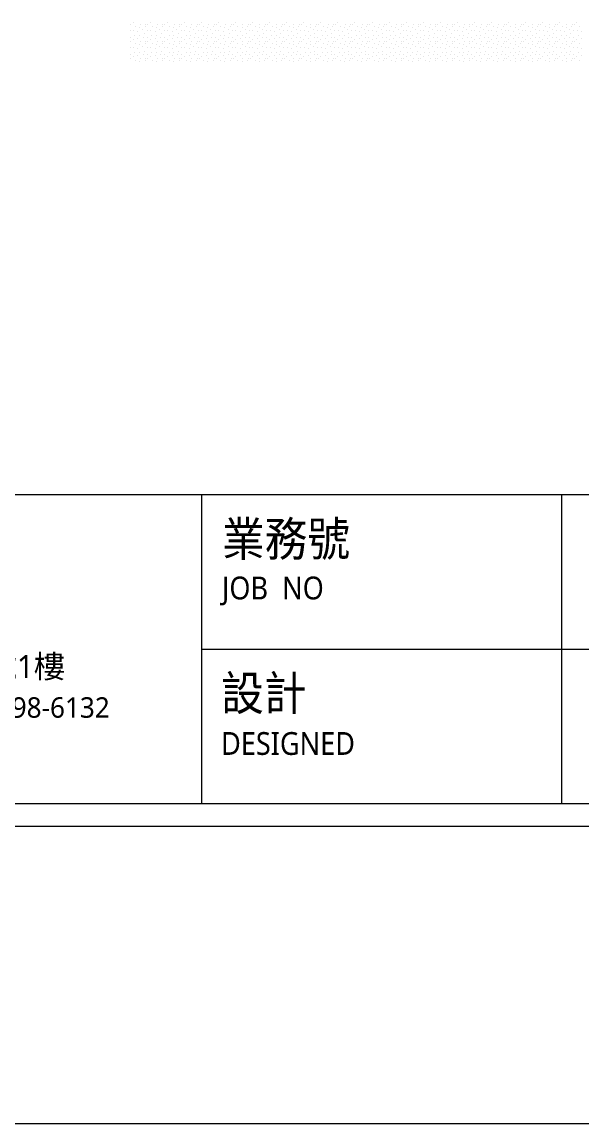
# Model space of a CAD drawing. Header units: millimetres. Extents: x 4664 to 8864, y -38 to 2932.
# Drawn here: x 6119 to 6468, y -38 to 649 of the extents above; entities that cross this region are included whole.
import ezdxf
from ezdxf.enums import TextEntityAlignment as Align

# ---------------------------------------------------------------- set-up
doc = ezdxf.new("R2010")
doc.units = ezdxf.units.MM
doc.styles.add('圖框文字', font='Microsoft JhengHei.ttf')

msp = doc.modelspace()

# ---------------------------------------------------------------- linework, layer by layer
at = {"lineweight": 5}
for p, q in [((6187.03, 647.03), (6187.03, 647.03)), ((6188.52, 648.52), (6188.52, 648.52)), ((6190.01, 645.76), (6190.01, 645.76)), ((6192.98, 647.03), (6192.98, 647.03)), ((6195.96, 645.54), (6195.96, 645.54)), ((6196.38, 646.82), (6196.38, 646.82)), ((6197.66, 647.03), (6197.66, 647.03)), ((6199.14, 648.52), (6199.14, 648.52)), ((6200.63, 645.76), (6200.63, 645.76)), ((6203.61, 647.03), (6203.61, 647.03)), ((6206.58, 645.54), (6206.58, 645.54)), ((6207.01, 646.82), (6207.01, 646.82)), ((6208.28, 647.03), (6208.28, 647.03)), ((6209.77, 648.52), (6209.77, 648.52)), ((6211.26, 645.76), (6211.26, 645.76)), ((6214.23, 647.03), (6214.23, 647.03)), ((6217.21, 645.54), (6217.21, 645.54)), ((6217.63, 646.82), (6217.63, 646.82)), ((6218.91, 647.03), (6218.91, 647.03)), ((6220.39, 648.52), (6220.39, 648.52)), ((6221.88, 645.76), (6221.88, 645.76)), ((6224.86, 647.03), (6224.86, 647.03)), ((6227.83, 645.54), (6227.83, 645.54)), ((6228.26, 646.82), (6228.26, 646.82)), ((6229.53, 647.03), (6229.53, 647.03)), ((6231.02, 648.52), (6231.02, 648.52)), ((6232.51, 645.76), (6232.51, 645.76)), ((6235.48, 647.03), (6235.48, 647.03)), ((6238.45, 645.54), (6238.45, 645.54)), ((6238.88, 646.82), (6238.88, 646.82)), ((6240.15, 647.03), (6240.15, 647.03)), ((6241.64, 648.52), (6241.64, 648.52)), ((6243.13, 645.76), (6243.13, 645.76)), ((6246.1, 647.03), (6246.1, 647.03)), ((6249.08, 645.54), (6249.08, 645.54)), ((6249.5, 646.82), (6249.5, 646.82)), ((6250.78, 647.03), (6250.78, 647.03)), ((6252.27, 648.52), (6252.27, 648.52)), ((6253.75, 645.76), (6253.75, 645.76)), ((6256.73, 647.03), (6256.73, 647.03)), ((6259.7, 645.54), (6259.7, 645.54)), ((6260.13, 646.82), (6260.13, 646.82)), ((6261.4, 647.03), (6261.4, 647.03)), ((6262.89, 648.52), (6262.89, 648.52)), ((6264.38, 645.76), (6264.38, 645.76)), ((6267.35, 647.03), (6267.35, 647.03)), ((6270.33, 645.54), (6270.33, 645.54)), ((6270.75, 646.82), (6270.75, 646.82)), ((6272.03, 647.03), (6272.03, 647.03)), ((6273.52, 648.52), (6273.52, 648.52)), ((6275, 645.76), (6275, 645.76)), ((6277.98, 647.03), (6277.98, 647.03)), ((6280.95, 645.54), (6280.95, 645.54)), ((6281.38, 646.82), (6281.38, 646.82)), ((6282.65, 647.03), (6282.65, 647.03)), ((6284.14, 648.52), (6284.14, 648.52)), ((6285.63, 645.76), (6285.63, 645.76)), ((6288.6, 647.03), (6288.6, 647.03)), ((6291.58, 645.54), (6291.58, 645.54)), ((6292, 646.82), (6292, 646.82)), ((6293.28, 647.03), (6293.28, 647.03)), ((6294.77, 648.52), (6294.77, 648.52)), ((6296.25, 645.76), (6296.25, 645.76)), ((6299.23, 647.03), (6299.23, 647.03)), ((6302.2, 645.54), (6302.2, 645.54)), ((6302.63, 646.82), (6302.63, 646.82)), ((6303.9, 647.03), (6303.9, 647.03)), ((6305.39, 648.52), (6305.39, 648.52)), ((6306.88, 645.76), (6306.88, 645.76)), ((6309.85, 647.03), (6309.85, 647.03)), ((6312.83, 645.54), (6312.83, 645.54)), ((6313.25, 646.82), (6313.25, 646.82)), ((6314.53, 647.03), (6314.53, 647.03)), ((6316.02, 648.52), (6316.02, 648.52)), ((6317.5, 645.76), (6317.5, 645.76)), ((6320.48, 647.03), (6320.48, 647.03)), ((6323.45, 645.54), (6323.45, 645.54)), ((6323.88, 646.82), (6323.88, 646.82)), ((6325.15, 647.03), (6325.15, 647.03)), ((6326.64, 648.52), (6326.64, 648.52)), ((6328.13, 645.76), (6328.13, 645.76)), ((6331.1, 647.03), (6331.1, 647.03)), ((6334.08, 645.54), (6334.08, 645.54)), ((6334.5, 646.82), (6334.5, 646.82)), ((6335.78, 647.03), (6335.78, 647.03)), ((6337.27, 648.52), (6337.27, 648.52)), ((6338.75, 645.76), (6338.75, 645.76)), ((6341.73, 647.03), (6341.73, 647.03)), ((6344.7, 645.54), (6344.7, 645.54)), ((6345.13, 646.82), (6345.13, 646.82)), ((6346.4, 647.03), (6346.4, 647.03)), ((6347.89, 648.52), (6347.89, 648.52)), ((6349.38, 645.76), (6349.38, 645.76)), ((6352.35, 647.03), (6352.35, 647.03)), ((6355.33, 645.54), (6355.33, 645.54)), ((6355.75, 646.82), (6355.75, 646.82)), ((6357.03, 647.03), (6357.03, 647.03)), ((6358.51, 648.52), (6358.51, 648.52)), ((6360, 645.76), (6360, 645.76)), ((6362.98, 647.03), (6362.98, 647.03)), ((6365.95, 645.54), (6365.95, 645.54)), ((6366.38, 646.82), (6366.38, 646.82)), ((6367.65, 647.03), (6367.65, 647.03)), ((6369.14, 648.52), (6369.14, 648.52)), ((6370.63, 645.76), (6370.63, 645.76)), ((6373.6, 647.03), (6373.6, 647.03)), ((6376.58, 645.54), (6376.58, 645.54)), ((6377, 646.82), (6377, 646.82)), ((6378.28, 647.03), (6378.28, 647.03)), ((6379.76, 648.52), (6379.76, 648.52)), ((6381.25, 645.76), (6381.25, 645.76)), ((6384.23, 647.03), (6384.23, 647.03)), ((6387.2, 645.54), (6387.2, 645.54)), ((6387.63, 646.82), (6387.63, 646.82)), ((6388.9, 647.03), (6388.9, 647.03)), ((6390.39, 648.52), (6390.39, 648.52)), ((6391.88, 645.76), (6391.88, 645.76)), ((6394.85, 647.03), (6394.85, 647.03)), ((6397.83, 645.54), (6397.83, 645.54)), ((6398.25, 646.82), (6398.25, 646.82)), ((6399.53, 647.03), (6399.53, 647.03)), ((6401.01, 648.52), (6401.01, 648.52)), ((6402.5, 645.76), (6402.5, 645.76)), ((6405.48, 647.03), (6405.48, 647.03)), ((6408.45, 645.54), (6408.45, 645.54)), ((6408.88, 646.82), (6408.88, 646.82)), ((6410.15, 647.03), (6410.15, 647.03)), ((6411.64, 648.52), (6411.64, 648.52)), ((6413.13, 645.76), (6413.13, 645.76)), ((6416.1, 647.03), (6416.1, 647.03)), ((6419.08, 645.54), (6419.08, 645.54)), ((6419.5, 646.82), (6419.5, 646.82)), ((6420.78, 647.03), (6420.78, 647.03)), ((6422.26, 648.52), (6422.26, 648.52)), ((6423.75, 645.76), (6423.75, 645.76)), ((6426.73, 647.03), (6426.73, 647.03)), ((6429.7, 645.54), (6429.7, 645.54)), ((6430.13, 646.82), (6430.13, 646.82)), ((6431.4, 647.03), (6431.4, 647.03)), ((6432.89, 648.52), (6432.89, 648.52)), ((6434.38, 645.76), (6434.38, 645.76)), ((6437.35, 647.03), (6437.35, 647.03)), ((6440.33, 645.54), (6440.33, 645.54)), ((6440.75, 646.82), (6440.75, 646.82)), ((6442.03, 647.03), (6442.03, 647.03)), ((6443.51, 648.52), (6443.51, 648.52)), ((6445, 645.76), (6445, 645.76)), ((6447.98, 647.03), (6447.98, 647.03)), ((6450.95, 645.54), (6450.95, 645.54)), ((6451.38, 646.82), (6451.38, 646.82)), ((6452.65, 647.03), (6452.65, 647.03)), ((6454.14, 648.52), (6454.14, 648.52)), ((6455.63, 645.76), (6455.63, 645.76)), ((6458.6, 647.03), (6458.6, 647.03)), ((6461.57, 645.54), (6461.57, 645.54)), ((6462, 646.82), (6462, 646.82)), ((6463.27, 647.03), (6463.27, 647.03)), ((6464.76, 648.52), (6464.76, 648.52)), ((6466.25, 645.76), (6466.25, 645.76)), ((6186.61, 642.99), (6186.61, 642.99)), ((6186.61, 639.17), (6186.61, 639.17)), ((6188.73, 643.21), (6188.73, 643.21)), ((6189.58, 640.44), (6189.58, 640.44)), ((6191.49, 642.36), (6191.49, 642.36)), ((6192.56, 645.33), (6192.56, 645.33)), ((6192.56, 640.44), (6192.56, 640.44)), ((6194.47, 643.63), (6194.47, 643.63)), ((6194.89, 638.74), (6194.89, 638.74)), ((6195.32, 641.08), (6195.32, 641.08)), ((6197.23, 642.99), (6197.23, 642.99)), ((6197.23, 639.17), (6197.23, 639.17)), ((6199.36, 643.21), (6199.36, 643.21)), ((6200.21, 640.44), (6200.21, 640.44)), ((6202.12, 642.36), (6202.12, 642.36)), ((6203.18, 645.33), (6203.18, 645.33)), ((6203.18, 640.44), (6203.18, 640.44)), ((6205.09, 643.63), (6205.09, 643.63)), ((6205.52, 638.74), (6205.52, 638.74)), ((6205.94, 641.08), (6205.94, 641.08)), ((6207.86, 642.99), (6207.86, 642.99)), ((6207.86, 639.17), (6207.86, 639.17)), ((6209.98, 643.21), (6209.98, 643.21)), ((6210.83, 640.44), (6210.83, 640.44)), ((6212.74, 642.36), (6212.74, 642.36)), ((6213.81, 645.33), (6213.81, 645.33)), ((6213.81, 640.44), (6213.81, 640.44)), ((6215.72, 643.63), (6215.72, 643.63)), ((6216.14, 638.74), (6216.14, 638.74)), ((6216.57, 641.08), (6216.57, 641.08)), ((6218.48, 642.99), (6218.48, 642.99)), ((6218.48, 639.17), (6218.48, 639.17)), ((6220.61, 643.21), (6220.61, 643.21)), ((6221.46, 640.44), (6221.46, 640.44)), ((6223.37, 642.36), (6223.37, 642.36)), ((6224.43, 645.33), (6224.43, 645.33)), ((6224.43, 640.44), (6224.43, 640.44)), ((6226.34, 643.63), (6226.34, 643.63)), ((6226.77, 638.74), (6226.77, 638.74)), ((6227.19, 641.08), (6227.19, 641.08)), ((6229.11, 642.99), (6229.11, 642.99)), ((6229.11, 639.17), (6229.11, 639.17)), ((6231.23, 643.21), (6231.23, 643.21)), ((6232.08, 640.44), (6232.08, 640.44)), ((6233.99, 642.36), (6233.99, 642.36)), ((6235.06, 645.33), (6235.06, 645.33)), ((6235.06, 640.44), (6235.06, 640.44)), ((6236.97, 643.63), (6236.97, 643.63)), ((6237.39, 638.74), (6237.39, 638.74)), ((6237.82, 641.08), (6237.82, 641.08)), ((6239.73, 642.99), (6239.73, 642.99)), ((6239.73, 639.17), (6239.73, 639.17)), ((6241.85, 643.21), (6241.85, 643.21)), ((6242.7, 640.44), (6242.7, 640.44)), ((6244.62, 642.36), (6244.62, 642.36)), ((6245.68, 645.33), (6245.68, 645.33)), ((6245.68, 640.44), (6245.68, 640.44)), ((6247.59, 643.63), (6247.59, 643.63)), ((6248.02, 638.74), (6248.02, 638.74)), ((6248.44, 641.08), (6248.44, 641.08)), ((6250.35, 642.99), (6250.35, 642.99)), ((6250.35, 639.17), (6250.35, 639.17)), ((6252.48, 643.21), (6252.48, 643.21)), ((6253.33, 640.44), (6253.33, 640.44)), ((6255.24, 642.36), (6255.24, 642.36)), ((6256.3, 645.33), (6256.3, 645.33)), ((6256.3, 640.44), (6256.3, 640.44)), ((6258.22, 643.63), (6258.22, 643.63)), ((6258.64, 638.74), (6258.64, 638.74)), ((6259.07, 641.08), (6259.07, 641.08)), ((6260.98, 642.99), (6260.98, 642.99)), ((6260.98, 639.17), (6260.98, 639.17)), ((6263.1, 643.21), (6263.1, 643.21)), ((6263.95, 640.44), (6263.95, 640.44)), ((6265.87, 642.36), (6265.87, 642.36)), ((6266.93, 645.33), (6266.93, 645.33)), ((6266.93, 640.44), (6266.93, 640.44)), ((6268.84, 643.63), (6268.84, 643.63)), ((6269.27, 638.74), (6269.27, 638.74)), ((6269.69, 641.08), (6269.69, 641.08)), ((6271.6, 642.99), (6271.6, 642.99)), ((6271.6, 639.17), (6271.6, 639.17)), ((6273.73, 643.21), (6273.73, 643.21)), ((6274.58, 640.44), (6274.58, 640.44)), ((6276.49, 642.36), (6276.49, 642.36)), ((6277.55, 645.33), (6277.55, 645.33)), ((6277.55, 640.44), (6277.55, 640.44)), ((6279.47, 643.63), (6279.47, 643.63)), ((6279.89, 638.74), (6279.89, 638.74)), ((6280.32, 641.08), (6280.32, 641.08)), ((6282.23, 642.99), (6282.23, 642.99)), ((6282.23, 639.17), (6282.23, 639.17)), ((6284.35, 643.21), (6284.35, 643.21)), ((6285.2, 640.44), (6285.2, 640.44)), ((6287.12, 642.36), (6287.12, 642.36)), ((6288.18, 645.33), (6288.18, 645.33)), ((6288.18, 640.44), (6288.18, 640.44)), ((6290.09, 643.63), (6290.09, 643.63)), ((6290.52, 638.74), (6290.52, 638.74)), ((6290.94, 641.08), (6290.94, 641.08)), ((6292.85, 642.99), (6292.85, 642.99)), ((6292.85, 639.17), (6292.85, 639.17)), ((6294.98, 643.21), (6294.98, 643.21)), ((6295.83, 640.44), (6295.83, 640.44)), ((6297.74, 642.36), (6297.74, 642.36)), ((6298.8, 645.33), (6298.8, 645.33)), ((6298.8, 640.44), (6298.8, 640.44)), ((6300.72, 643.63), (6300.72, 643.63)), ((6301.14, 638.74), (6301.14, 638.74)), ((6301.57, 641.08), (6301.57, 641.08)), ((6303.48, 642.99), (6303.48, 642.99)), ((6303.48, 639.17), (6303.48, 639.17)), ((6305.6, 643.21), (6305.6, 643.21)), ((6306.45, 640.44), (6306.45, 640.44)), ((6308.37, 642.36), (6308.37, 642.36)), ((6309.43, 645.33), (6309.43, 645.33)), ((6309.43, 640.44), (6309.43, 640.44)), ((6311.34, 643.63), (6311.34, 643.63)), ((6311.77, 638.74), (6311.77, 638.74)), ((6312.19, 641.08), (6312.19, 641.08)), ((6314.1, 642.99), (6314.1, 642.99)), ((6314.1, 639.17), (6314.1, 639.17)), ((6316.23, 643.21), (6316.23, 643.21)), ((6317.08, 640.44), (6317.08, 640.44)), ((6318.99, 642.36), (6318.99, 642.36)), ((6320.05, 645.33), (6320.05, 645.33)), ((6320.05, 640.44), (6320.05, 640.44)), ((6321.97, 643.63), (6321.97, 643.63)), ((6322.39, 638.74), (6322.39, 638.74)), ((6322.82, 641.08), (6322.82, 641.08)), ((6324.73, 642.99), (6324.73, 642.99)), ((6324.73, 639.17), (6324.73, 639.17)), ((6326.85, 643.21), (6326.85, 643.21)), ((6327.7, 640.44), (6327.7, 640.44)), ((6329.62, 642.36), (6329.62, 642.36)), ((6330.68, 645.33), (6330.68, 645.33)), ((6330.68, 640.44), (6330.68, 640.44)), ((6332.59, 643.63), (6332.59, 643.63)), ((6333.02, 638.74), (6333.02, 638.74)), ((6333.44, 641.08), (6333.44, 641.08)), ((6335.35, 642.99), (6335.35, 642.99)), ((6335.35, 639.17), (6335.35, 639.17)), ((6337.48, 643.21), (6337.48, 643.21)), ((6338.33, 640.44), (6338.33, 640.44)), ((6340.24, 642.36), (6340.24, 642.36)), ((6341.3, 645.33), (6341.3, 645.33)), ((6341.3, 640.44), (6341.3, 640.44)), ((6343.22, 643.63), (6343.22, 643.63)), ((6343.64, 638.74), (6343.64, 638.74)), ((6344.07, 641.08), (6344.07, 641.08)), ((6345.98, 642.99), (6345.98, 642.99)), ((6345.98, 639.17), (6345.98, 639.17)), ((6348.1, 643.21), (6348.1, 643.21)), ((6348.95, 640.44), (6348.95, 640.44)), ((6350.86, 642.36), (6350.86, 642.36)), ((6351.93, 645.33), (6351.93, 645.33)), ((6351.93, 640.44), (6351.93, 640.44)), ((6353.84, 643.63), (6353.84, 643.63)), ((6354.26, 638.74), (6354.26, 638.74)), ((6354.69, 641.08), (6354.69, 641.08)), ((6356.6, 642.99), (6356.6, 642.99)), ((6356.6, 639.17), (6356.6, 639.17)), ((6358.73, 643.21), (6358.73, 643.21)), ((6359.58, 640.44), (6359.58, 640.44)), ((6361.49, 642.36), (6361.49, 642.36)), ((6362.55, 645.33), (6362.55, 645.33)), ((6362.55, 640.44), (6362.55, 640.44)), ((6364.46, 643.63), (6364.46, 643.63)), ((6364.89, 638.74), (6364.89, 638.74)), ((6365.31, 641.08), (6365.31, 641.08)), ((6367.23, 642.99), (6367.23, 642.99)), ((6367.23, 639.17), (6367.23, 639.17)), ((6369.35, 643.21), (6369.35, 643.21)), ((6370.2, 640.44), (6370.2, 640.44)), ((6372.11, 642.36), (6372.11, 642.36)), ((6373.18, 645.33), (6373.18, 645.33)), ((6373.18, 640.44), (6373.18, 640.44)), ((6375.09, 643.63), (6375.09, 643.63)), ((6375.51, 638.74), (6375.51, 638.74)), ((6375.94, 641.08), (6375.94, 641.08)), ((6377.85, 642.99), (6377.85, 642.99)), ((6377.85, 639.17), (6377.85, 639.17)), ((6379.98, 643.21), (6379.98, 643.21)), ((6380.83, 640.44), (6380.83, 640.44)), ((6382.74, 642.36), (6382.74, 642.36)), ((6383.8, 645.33), (6383.8, 645.33)), ((6383.8, 640.44), (6383.8, 640.44)), ((6385.71, 643.63), (6385.71, 643.63)), ((6386.14, 638.74), (6386.14, 638.74)), ((6386.56, 641.08), (6386.56, 641.08)), ((6388.48, 642.99), (6388.48, 642.99)), ((6388.48, 639.17), (6388.48, 639.17)), ((6390.6, 643.21), (6390.6, 643.21)), ((6391.45, 640.44), (6391.45, 640.44)), ((6393.36, 642.36), (6393.36, 642.36)), ((6394.43, 645.33), (6394.43, 645.33)), ((6394.43, 640.44), (6394.43, 640.44)), ((6396.34, 643.63), (6396.34, 643.63)), ((6396.76, 638.74), (6396.76, 638.74)), ((6397.19, 641.08), (6397.19, 641.08)), ((6399.1, 642.99), (6399.1, 642.99)), ((6399.1, 639.17), (6399.1, 639.17)), ((6401.23, 643.21), (6401.23, 643.21)), ((6402.08, 640.44), (6402.08, 640.44)), ((6403.99, 642.36), (6403.99, 642.36)), ((6405.05, 645.33), (6405.05, 645.33)), ((6405.05, 640.44), (6405.05, 640.44)), ((6406.96, 643.63), (6406.96, 643.63)), ((6407.39, 638.74), (6407.39, 638.74)), ((6407.81, 641.08), (6407.81, 641.08)), ((6409.73, 642.99), (6409.73, 642.99)), ((6409.73, 639.17), (6409.73, 639.17)), ((6411.85, 643.21), (6411.85, 643.21)), ((6412.7, 640.44), (6412.7, 640.44)), ((6414.61, 642.36), (6414.61, 642.36)), ((6415.68, 645.33), (6415.68, 645.33)), ((6415.68, 640.44), (6415.68, 640.44)), ((6417.59, 643.63), (6417.59, 643.63)), ((6418.01, 638.74), (6418.01, 638.74)), ((6418.44, 641.08), (6418.44, 641.08)), ((6420.35, 642.99), (6420.35, 642.99)), ((6420.35, 639.17), (6420.35, 639.17)), ((6422.48, 643.21), (6422.48, 643.21)), ((6423.33, 640.44), (6423.33, 640.44)), ((6425.24, 642.36), (6425.24, 642.36)), ((6426.3, 645.33), (6426.3, 645.33)), ((6426.3, 640.44), (6426.3, 640.44)), ((6428.21, 643.63), (6428.21, 643.63)), ((6428.64, 638.74), (6428.64, 638.74)), ((6429.06, 641.08), (6429.06, 641.08)), ((6430.98, 642.99), (6430.98, 642.99)), ((6430.98, 639.17), (6430.98, 639.17)), ((6433.1, 643.21), (6433.1, 643.21)), ((6433.95, 640.44), (6433.95, 640.44)), ((6435.86, 642.36), (6435.86, 642.36)), ((6436.93, 645.33), (6436.93, 645.33)), ((6436.93, 640.44), (6436.93, 640.44)), ((6438.84, 643.63), (6438.84, 643.63)), ((6439.26, 638.74), (6439.26, 638.74)), ((6439.69, 641.08), (6439.69, 641.08)), ((6441.6, 642.99), (6441.6, 642.99)), ((6441.6, 639.17), (6441.6, 639.17)), ((6443.73, 643.21), (6443.73, 643.21)), ((6444.58, 640.44), (6444.58, 640.44)), ((6446.49, 642.36), (6446.49, 642.36)), ((6447.55, 645.33), (6447.55, 645.33)), ((6447.55, 640.44), (6447.55, 640.44)), ((6449.46, 643.63), (6449.46, 643.63)), ((6449.89, 638.74), (6449.89, 638.74)), ((6450.31, 641.08), (6450.31, 641.08)), ((6452.23, 642.99), (6452.23, 642.99)), ((6452.23, 639.17), (6452.23, 639.17)), ((6454.35, 643.21), (6454.35, 643.21)), ((6455.2, 640.44), (6455.2, 640.44)), ((6457.11, 642.36), (6457.11, 642.36)), ((6458.17, 645.33), (6458.17, 645.33)), ((6458.17, 640.44), (6458.17, 640.44)), ((6460.09, 643.63), (6460.09, 643.63)), ((6460.51, 638.74), (6460.51, 638.74)), ((6460.94, 641.08), (6460.94, 641.08)), ((6462.85, 642.99), (6462.85, 642.99)), ((6462.85, 639.17), (6462.85, 639.17)), ((6464.97, 643.21), (6464.97, 643.21)), ((6465.82, 640.44), (6465.82, 640.44)), ((6467.74, 642.36), (6467.74, 642.36)), ((6186.61, 632.37), (6186.61, 632.37)), ((6187.03, 636.41), (6187.03, 636.41)), ((6188.52, 637.89), (6188.52, 637.89)), ((6188.73, 632.58), (6188.73, 632.58)), ((6190.01, 635.13), (6190.01, 635.13)), ((6191.49, 638.53), (6191.49, 638.53)), ((6192.56, 634.71), (6192.56, 634.71)), ((6192.98, 636.41), (6192.98, 636.41)), ((6194.47, 633.01), (6194.47, 633.01)), ((6195.96, 634.92), (6195.96, 634.92)), ((6196.38, 636.19), (6196.38, 636.19)), ((6197.23, 632.37), (6197.23, 632.37)), ((6197.66, 636.41), (6197.66, 636.41)), ((6199.14, 637.89), (6199.14, 637.89)), ((6199.36, 632.58), (6199.36, 632.58)), ((6200.63, 635.13), (6200.63, 635.13)), ((6202.12, 638.53), (6202.12, 638.53)), ((6203.18, 634.71), (6203.18, 634.71)), ((6203.61, 636.41), (6203.61, 636.41)), ((6205.09, 633.01), (6205.09, 633.01)), ((6206.58, 634.92), (6206.58, 634.92)), ((6207.01, 636.19), (6207.01, 636.19)), ((6207.86, 632.37), (6207.86, 632.37)), ((6208.28, 636.41), (6208.28, 636.41)), ((6209.77, 637.89), (6209.77, 637.89)), ((6209.98, 632.58), (6209.98, 632.58)), ((6211.26, 635.13), (6211.26, 635.13)), ((6212.74, 638.53), (6212.74, 638.53)), ((6213.81, 634.71), (6213.81, 634.71)), ((6214.23, 636.41), (6214.23, 636.41)), ((6215.72, 633.01), (6215.72, 633.01)), ((6217.21, 634.92), (6217.21, 634.92)), ((6217.63, 636.19), (6217.63, 636.19)), ((6218.48, 632.37), (6218.48, 632.37)), ((6218.91, 636.41), (6218.91, 636.41)), ((6220.39, 637.89), (6220.39, 637.89)), ((6220.61, 632.58), (6220.61, 632.58)), ((6221.88, 635.13), (6221.88, 635.13)), ((6223.37, 638.53), (6223.37, 638.53)), ((6224.43, 634.71), (6224.43, 634.71)), ((6224.86, 636.41), (6224.86, 636.41)), ((6226.34, 633.01), (6226.34, 633.01)), ((6227.83, 634.92), (6227.83, 634.92)), ((6228.26, 636.19), (6228.26, 636.19)), ((6229.11, 632.37), (6229.11, 632.37)), ((6229.53, 636.41), (6229.53, 636.41)), ((6231.02, 637.89), (6231.02, 637.89)), ((6231.23, 632.58), (6231.23, 632.58)), ((6232.51, 635.13), (6232.51, 635.13)), ((6233.99, 638.53), (6233.99, 638.53)), ((6235.06, 634.71), (6235.06, 634.71)), ((6235.48, 636.41), (6235.48, 636.41)), ((6236.97, 633.01), (6236.97, 633.01)), ((6238.45, 634.92), (6238.45, 634.92)), ((6238.88, 636.19), (6238.88, 636.19)), ((6239.73, 632.37), (6239.73, 632.37)), ((6240.15, 636.41), (6240.15, 636.41)), ((6241.64, 637.89), (6241.64, 637.89)), ((6241.85, 632.58), (6241.85, 632.58)), ((6243.13, 635.13), (6243.13, 635.13)), ((6244.62, 638.53), (6244.62, 638.53)), ((6245.68, 634.71), (6245.68, 634.71)), ((6246.1, 636.41), (6246.1, 636.41)), ((6247.59, 633.01), (6247.59, 633.01)), ((6249.08, 634.92), (6249.08, 634.92)), ((6249.5, 636.19), (6249.5, 636.19)), ((6250.35, 632.37), (6250.35, 632.37)), ((6250.78, 636.41), (6250.78, 636.41)), ((6252.27, 637.89), (6252.27, 637.89)), ((6252.48, 632.58), (6252.48, 632.58)), ((6253.75, 635.13), (6253.75, 635.13)), ((6255.24, 638.53), (6255.24, 638.53)), ((6256.3, 634.71), (6256.3, 634.71)), ((6256.73, 636.41), (6256.73, 636.41)), ((6258.22, 633.01), (6258.22, 633.01)), ((6259.7, 634.92), (6259.7, 634.92)), ((6260.13, 636.19), (6260.13, 636.19)), ((6260.98, 632.37), (6260.98, 632.37)), ((6261.4, 636.41), (6261.4, 636.41)), ((6262.89, 637.89), (6262.89, 637.89)), ((6263.1, 632.58), (6263.1, 632.58)), ((6264.38, 635.13), (6264.38, 635.13)), ((6265.87, 638.53), (6265.87, 638.53)), ((6266.93, 634.71), (6266.93, 634.71)), ((6267.35, 636.41), (6267.35, 636.41)), ((6268.84, 633.01), (6268.84, 633.01)), ((6270.33, 634.92), (6270.33, 634.92)), ((6270.75, 636.19), (6270.75, 636.19)), ((6271.6, 632.37), (6271.6, 632.37)), ((6272.03, 636.41), (6272.03, 636.41)), ((6273.52, 637.89), (6273.52, 637.89)), ((6273.73, 632.58), (6273.73, 632.58)), ((6275, 635.13), (6275, 635.13)), ((6276.49, 638.53), (6276.49, 638.53)), ((6277.55, 634.71), (6277.55, 634.71)), ((6277.98, 636.41), (6277.98, 636.41)), ((6279.47, 633.01), (6279.47, 633.01)), ((6280.95, 634.92), (6280.95, 634.92)), ((6281.38, 636.19), (6281.38, 636.19)), ((6282.23, 632.37), (6282.23, 632.37)), ((6282.65, 636.41), (6282.65, 636.41)), ((6284.14, 637.89), (6284.14, 637.89)), ((6284.35, 632.58), (6284.35, 632.58)), ((6285.63, 635.13), (6285.63, 635.13)), ((6287.12, 638.53), (6287.12, 638.53)), ((6288.18, 634.71), (6288.18, 634.71)), ((6288.6, 636.41), (6288.6, 636.41)), ((6290.09, 633.01), (6290.09, 633.01)), ((6291.58, 634.92), (6291.58, 634.92)), ((6292, 636.19), (6292, 636.19)), ((6292.85, 632.37), (6292.85, 632.37)), ((6293.28, 636.41), (6293.28, 636.41)), ((6294.77, 637.89), (6294.77, 637.89)), ((6294.98, 632.58), (6294.98, 632.58)), ((6296.25, 635.13), (6296.25, 635.13)), ((6297.74, 638.53), (6297.74, 638.53)), ((6298.8, 634.71), (6298.8, 634.71)), ((6299.23, 636.41), (6299.23, 636.41)), ((6300.72, 633.01), (6300.72, 633.01)), ((6302.2, 634.92), (6302.2, 634.92)), ((6302.63, 636.19), (6302.63, 636.19)), ((6303.48, 632.37), (6303.48, 632.37)), ((6303.9, 636.41), (6303.9, 636.41)), ((6305.39, 637.89), (6305.39, 637.89)), ((6305.6, 632.58), (6305.6, 632.58)), ((6306.88, 635.13), (6306.88, 635.13)), ((6308.37, 638.53), (6308.37, 638.53)), ((6309.43, 634.71), (6309.43, 634.71)), ((6309.85, 636.41), (6309.85, 636.41)), ((6311.34, 633.01), (6311.34, 633.01)), ((6312.83, 634.92), (6312.83, 634.92)), ((6313.25, 636.19), (6313.25, 636.19)), ((6314.1, 632.37), (6314.1, 632.37)), ((6314.53, 636.41), (6314.53, 636.41)), ((6316.02, 637.89), (6316.02, 637.89)), ((6316.23, 632.58), (6316.23, 632.58)), ((6317.5, 635.13), (6317.5, 635.13)), ((6318.99, 638.53), (6318.99, 638.53)), ((6320.05, 634.71), (6320.05, 634.71)), ((6320.48, 636.41), (6320.48, 636.41)), ((6321.97, 633.01), (6321.97, 633.01)), ((6323.45, 634.92), (6323.45, 634.92)), ((6323.88, 636.19), (6323.88, 636.19)), ((6324.73, 632.37), (6324.73, 632.37)), ((6325.15, 636.41), (6325.15, 636.41)), ((6326.64, 637.89), (6326.64, 637.89)), ((6326.85, 632.58), (6326.85, 632.58)), ((6328.13, 635.13), (6328.13, 635.13)), ((6329.62, 638.53), (6329.62, 638.53)), ((6330.68, 634.71), (6330.68, 634.71)), ((6331.1, 636.41), (6331.1, 636.41)), ((6332.59, 633.01), (6332.59, 633.01)), ((6334.08, 634.92), (6334.08, 634.92)), ((6334.5, 636.19), (6334.5, 636.19)), ((6335.35, 632.37), (6335.35, 632.37)), ((6335.78, 636.41), (6335.78, 636.41)), ((6337.27, 637.89), (6337.27, 637.89)), ((6337.48, 632.58), (6337.48, 632.58)), ((6338.75, 635.13), (6338.75, 635.13)), ((6340.24, 638.53), (6340.24, 638.53)), ((6341.3, 634.71), (6341.3, 634.71)), ((6341.73, 636.41), (6341.73, 636.41)), ((6343.22, 633.01), (6343.22, 633.01)), ((6344.7, 634.92), (6344.7, 634.92)), ((6345.13, 636.19), (6345.13, 636.19)), ((6345.98, 632.37), (6345.98, 632.37)), ((6346.4, 636.41), (6346.4, 636.41)), ((6347.89, 637.89), (6347.89, 637.89)), ((6348.1, 632.58), (6348.1, 632.58)), ((6349.38, 635.13), (6349.38, 635.13)), ((6350.86, 638.53), (6350.86, 638.53)), ((6351.93, 634.71), (6351.93, 634.71)), ((6352.35, 636.41), (6352.35, 636.41)), ((6353.84, 633.01), (6353.84, 633.01)), ((6355.33, 634.92), (6355.33, 634.92)), ((6355.75, 636.19), (6355.75, 636.19)), ((6356.6, 632.37), (6356.6, 632.37)), ((6357.03, 636.41), (6357.03, 636.41)), ((6358.51, 637.89), (6358.51, 637.89)), ((6358.73, 632.58), (6358.73, 632.58)), ((6360, 635.13), (6360, 635.13)), ((6361.49, 638.53), (6361.49, 638.53)), ((6362.55, 634.71), (6362.55, 634.71)), ((6362.98, 636.41), (6362.98, 636.41)), ((6364.46, 633.01), (6364.46, 633.01)), ((6365.95, 634.92), (6365.95, 634.92)), ((6366.38, 636.19), (6366.38, 636.19)), ((6367.23, 632.37), (6367.23, 632.37)), ((6367.65, 636.41), (6367.65, 636.41)), ((6369.14, 637.89), (6369.14, 637.89)), ((6369.35, 632.58), (6369.35, 632.58)), ((6370.63, 635.13), (6370.63, 635.13)), ((6372.11, 638.53), (6372.11, 638.53)), ((6373.18, 634.71), (6373.18, 634.71)), ((6373.6, 636.41), (6373.6, 636.41)), ((6375.09, 633.01), (6375.09, 633.01)), ((6376.58, 634.92), (6376.58, 634.92)), ((6377, 636.19), (6377, 636.19)), ((6377.85, 632.37), (6377.85, 632.37)), ((6378.28, 636.41), (6378.28, 636.41)), ((6379.76, 637.89), (6379.76, 637.89)), ((6379.98, 632.58), (6379.98, 632.58)), ((6381.25, 635.13), (6381.25, 635.13)), ((6382.74, 638.53), (6382.74, 638.53)), ((6383.8, 634.71), (6383.8, 634.71)), ((6384.23, 636.41), (6384.23, 636.41)), ((6385.71, 633.01), (6385.71, 633.01)), ((6387.2, 634.92), (6387.2, 634.92)), ((6387.63, 636.19), (6387.63, 636.19)), ((6388.48, 632.37), (6388.48, 632.37)), ((6388.9, 636.41), (6388.9, 636.41)), ((6390.39, 637.89), (6390.39, 637.89)), ((6390.6, 632.58), (6390.6, 632.58)), ((6391.88, 635.13), (6391.88, 635.13)), ((6393.36, 638.53), (6393.36, 638.53)), ((6394.43, 634.71), (6394.43, 634.71)), ((6394.85, 636.41), (6394.85, 636.41)), ((6396.34, 633.01), (6396.34, 633.01)), ((6397.83, 634.92), (6397.83, 634.92)), ((6398.25, 636.19), (6398.25, 636.19)), ((6399.1, 632.37), (6399.1, 632.37)), ((6399.53, 636.41), (6399.53, 636.41)), ((6401.01, 637.89), (6401.01, 637.89)), ((6401.23, 632.58), (6401.23, 632.58)), ((6402.5, 635.13), (6402.5, 635.13)), ((6403.99, 638.53), (6403.99, 638.53)), ((6405.05, 634.71), (6405.05, 634.71)), ((6405.48, 636.41), (6405.48, 636.41)), ((6406.96, 633.01), (6406.96, 633.01)), ((6408.45, 634.92), (6408.45, 634.92)), ((6408.88, 636.19), (6408.88, 636.19)), ((6409.73, 632.37), (6409.73, 632.37)), ((6410.15, 636.41), (6410.15, 636.41)), ((6411.64, 637.89), (6411.64, 637.89)), ((6411.85, 632.58), (6411.85, 632.58)), ((6413.13, 635.13), (6413.13, 635.13)), ((6414.61, 638.53), (6414.61, 638.53)), ((6415.68, 634.71), (6415.68, 634.71)), ((6416.1, 636.41), (6416.1, 636.41)), ((6417.59, 633.01), (6417.59, 633.01)), ((6419.08, 634.92), (6419.08, 634.92)), ((6419.5, 636.19), (6419.5, 636.19)), ((6420.35, 632.37), (6420.35, 632.37)), ((6420.78, 636.41), (6420.78, 636.41)), ((6422.26, 637.89), (6422.26, 637.89)), ((6422.48, 632.58), (6422.48, 632.58)), ((6423.75, 635.13), (6423.75, 635.13)), ((6425.24, 638.53), (6425.24, 638.53)), ((6426.3, 634.71), (6426.3, 634.71)), ((6426.73, 636.41), (6426.73, 636.41)), ((6428.21, 633.01), (6428.21, 633.01)), ((6429.7, 634.92), (6429.7, 634.92)), ((6430.13, 636.19), (6430.13, 636.19)), ((6430.98, 632.37), (6430.98, 632.37)), ((6431.4, 636.41), (6431.4, 636.41)), ((6432.89, 637.89), (6432.89, 637.89)), ((6433.1, 632.58), (6433.1, 632.58)), ((6434.38, 635.13), (6434.38, 635.13)), ((6435.86, 638.53), (6435.86, 638.53)), ((6436.93, 634.71), (6436.93, 634.71)), ((6437.35, 636.41), (6437.35, 636.41)), ((6438.84, 633.01), (6438.84, 633.01)), ((6440.33, 634.92), (6440.33, 634.92)), ((6440.75, 636.19), (6440.75, 636.19)), ((6441.6, 632.37), (6441.6, 632.37)), ((6442.03, 636.41), (6442.03, 636.41)), ((6443.51, 637.89), (6443.51, 637.89)), ((6443.73, 632.58), (6443.73, 632.58)), ((6445, 635.13), (6445, 635.13)), ((6446.49, 638.53), (6446.49, 638.53)), ((6447.55, 634.71), (6447.55, 634.71)), ((6447.98, 636.41), (6447.98, 636.41)), ((6449.46, 633.01), (6449.46, 633.01)), ((6450.95, 634.92), (6450.95, 634.92)), ((6451.38, 636.19), (6451.38, 636.19)), ((6452.23, 632.37), (6452.23, 632.37)), ((6452.65, 636.41), (6452.65, 636.41)), ((6454.14, 637.89), (6454.14, 637.89)), ((6454.35, 632.58), (6454.35, 632.58)), ((6455.63, 635.13), (6455.63, 635.13)), ((6457.11, 638.53), (6457.11, 638.53)), ((6458.17, 634.71), (6458.17, 634.71)), ((6458.6, 636.41), (6458.6, 636.41)), ((6460.09, 633.01), (6460.09, 633.01)), ((6461.57, 634.92), (6461.57, 634.92)), ((6462, 636.19), (6462, 636.19)), ((6462.85, 632.37), (6462.85, 632.37)), ((6463.27, 636.41), (6463.27, 636.41)), ((6464.76, 637.89), (6464.76, 637.89)), ((6464.97, 632.58), (6464.97, 632.58)), ((6466.25, 635.13), (6466.25, 635.13)), ((6467.74, 638.53), (6467.74, 638.53)), ((6186.61, 628.54), (6186.61, 628.54)), ((6187.03, 625.78), (6187.03, 625.78)), ((6188.52, 627.27), (6188.52, 627.27)), ((6189.58, 629.82), (6189.58, 629.82)), ((6191.49, 631.73), (6191.49, 631.73)), ((6191.49, 627.91), (6191.49, 627.91)), ((6192.56, 629.82), (6192.56, 629.82)), ((6192.98, 625.78), (6192.98, 625.78)), ((6194.89, 628.12), (6194.89, 628.12)), ((6195.32, 630.46), (6195.32, 630.46)), ((6196.38, 625.57), (6196.38, 625.57)), ((6197.23, 628.54), (6197.23, 628.54)), ((6197.66, 625.78), (6197.66, 625.78)), ((6199.14, 627.27), (6199.14, 627.27)), ((6200.21, 629.82), (6200.21, 629.82)), ((6202.12, 631.73), (6202.12, 631.73)), ((6202.12, 627.91), (6202.12, 627.91)), ((6203.18, 629.82), (6203.18, 629.82)), ((6203.61, 625.78), (6203.61, 625.78)), ((6205.52, 628.12), (6205.52, 628.12)), ((6205.94, 630.46), (6205.94, 630.46)), ((6207.01, 625.57), (6207.01, 625.57)), ((6207.86, 628.54), (6207.86, 628.54)), ((6208.28, 625.78), (6208.28, 625.78)), ((6209.77, 627.27), (6209.77, 627.27)), ((6210.83, 629.82), (6210.83, 629.82)), ((6212.74, 631.73), (6212.74, 631.73)), ((6212.74, 627.91), (6212.74, 627.91)), ((6213.81, 629.82), (6213.81, 629.82)), ((6214.23, 625.78), (6214.23, 625.78)), ((6216.14, 628.12), (6216.14, 628.12)), ((6216.57, 630.46), (6216.57, 630.46)), ((6217.63, 625.57), (6217.63, 625.57)), ((6218.48, 628.54), (6218.48, 628.54)), ((6218.91, 625.78), (6218.91, 625.78)), ((6220.39, 627.27), (6220.39, 627.27)), ((6221.46, 629.82), (6221.46, 629.82)), ((6223.37, 631.73), (6223.37, 631.73)), ((6223.37, 627.91), (6223.37, 627.91)), ((6224.43, 629.82), (6224.43, 629.82)), ((6224.86, 625.78), (6224.86, 625.78)), ((6226.77, 628.12), (6226.77, 628.12)), ((6227.19, 630.46), (6227.19, 630.46)), ((6228.26, 625.57), (6228.26, 625.57)), ((6229.11, 628.54), (6229.11, 628.54)), ((6229.53, 625.78), (6229.53, 625.78)), ((6231.02, 627.27), (6231.02, 627.27)), ((6232.08, 629.82), (6232.08, 629.82)), ((6233.99, 631.73), (6233.99, 631.73)), ((6233.99, 627.91), (6233.99, 627.91)), ((6235.06, 629.82), (6235.06, 629.82)), ((6235.48, 625.78), (6235.48, 625.78)), ((6237.39, 628.12), (6237.39, 628.12)), ((6237.82, 630.46), (6237.82, 630.46)), ((6238.88, 625.57), (6238.88, 625.57)), ((6239.73, 628.54), (6239.73, 628.54)), ((6240.15, 625.78), (6240.15, 625.78)), ((6241.64, 627.27), (6241.64, 627.27)), ((6242.7, 629.82), (6242.7, 629.82)), ((6244.62, 631.73), (6244.62, 631.73)), ((6244.62, 627.91), (6244.62, 627.91)), ((6245.68, 629.82), (6245.68, 629.82)), ((6246.1, 625.78), (6246.1, 625.78)), ((6248.02, 628.12), (6248.02, 628.12)), ((6248.44, 630.46), (6248.44, 630.46)), ((6249.5, 625.57), (6249.5, 625.57)), ((6250.35, 628.54), (6250.35, 628.54)), ((6250.78, 625.78), (6250.78, 625.78)), ((6252.27, 627.27), (6252.27, 627.27)), ((6253.33, 629.82), (6253.33, 629.82)), ((6255.24, 631.73), (6255.24, 631.73)), ((6255.24, 627.91), (6255.24, 627.91)), ((6256.3, 629.82), (6256.3, 629.82)), ((6256.73, 625.78), (6256.73, 625.78)), ((6258.64, 628.12), (6258.64, 628.12)), ((6259.07, 630.46), (6259.07, 630.46)), ((6260.13, 625.57), (6260.13, 625.57)), ((6260.98, 628.54), (6260.98, 628.54)), ((6261.4, 625.78), (6261.4, 625.78)), ((6262.89, 627.27), (6262.89, 627.27)), ((6263.95, 629.82), (6263.95, 629.82)), ((6265.87, 631.73), (6265.87, 631.73)), ((6265.87, 627.91), (6265.87, 627.91)), ((6266.93, 629.82), (6266.93, 629.82)), ((6267.35, 625.78), (6267.35, 625.78)), ((6269.27, 628.12), (6269.27, 628.12)), ((6269.69, 630.46), (6269.69, 630.46)), ((6270.75, 625.57), (6270.75, 625.57)), ((6271.6, 628.54), (6271.6, 628.54)), ((6272.03, 625.78), (6272.03, 625.78)), ((6273.52, 627.27), (6273.52, 627.27)), ((6274.58, 629.82), (6274.58, 629.82)), ((6276.49, 631.73), (6276.49, 631.73)), ((6276.49, 627.91), (6276.49, 627.91)), ((6277.55, 629.82), (6277.55, 629.82)), ((6277.98, 625.78), (6277.98, 625.78)), ((6279.89, 628.12), (6279.89, 628.12)), ((6280.32, 630.46), (6280.32, 630.46)), ((6281.38, 625.57), (6281.38, 625.57)), ((6282.23, 628.54), (6282.23, 628.54)), ((6282.65, 625.78), (6282.65, 625.78)), ((6284.14, 627.27), (6284.14, 627.27)), ((6285.2, 629.82), (6285.2, 629.82)), ((6287.12, 631.73), (6287.12, 631.73)), ((6287.12, 627.91), (6287.12, 627.91)), ((6288.18, 629.82), (6288.18, 629.82)), ((6288.6, 625.78), (6288.6, 625.78)), ((6290.52, 628.12), (6290.52, 628.12)), ((6290.94, 630.46), (6290.94, 630.46)), ((6292, 625.57), (6292, 625.57)), ((6292.85, 628.54), (6292.85, 628.54)), ((6293.28, 625.78), (6293.28, 625.78)), ((6294.77, 627.27), (6294.77, 627.27)), ((6295.83, 629.82), (6295.83, 629.82)), ((6297.74, 631.73), (6297.74, 631.73)), ((6297.74, 627.91), (6297.74, 627.91)), ((6298.8, 629.82), (6298.8, 629.82)), ((6299.23, 625.78), (6299.23, 625.78)), ((6301.14, 628.12), (6301.14, 628.12)), ((6301.57, 630.46), (6301.57, 630.46)), ((6302.63, 625.57), (6302.63, 625.57)), ((6303.48, 628.54), (6303.48, 628.54)), ((6303.9, 625.78), (6303.9, 625.78)), ((6305.39, 627.27), (6305.39, 627.27)), ((6306.45, 629.82), (6306.45, 629.82)), ((6308.37, 631.73), (6308.37, 631.73)), ((6308.37, 627.91), (6308.37, 627.91)), ((6309.43, 629.82), (6309.43, 629.82)), ((6309.85, 625.78), (6309.85, 625.78)), ((6311.77, 628.12), (6311.77, 628.12)), ((6312.19, 630.46), (6312.19, 630.46)), ((6313.25, 625.57), (6313.25, 625.57)), ((6314.1, 628.54), (6314.1, 628.54)), ((6314.53, 625.78), (6314.53, 625.78)), ((6316.02, 627.27), (6316.02, 627.27)), ((6317.08, 629.82), (6317.08, 629.82)), ((6318.99, 631.73), (6318.99, 631.73)), ((6318.99, 627.91), (6318.99, 627.91)), ((6320.05, 629.82), (6320.05, 629.82)), ((6320.48, 625.78), (6320.48, 625.78)), ((6322.39, 628.12), (6322.39, 628.12)), ((6322.82, 630.46), (6322.82, 630.46)), ((6323.88, 625.57), (6323.88, 625.57)), ((6324.73, 628.54), (6324.73, 628.54)), ((6325.15, 625.78), (6325.15, 625.78)), ((6326.64, 627.27), (6326.64, 627.27)), ((6327.7, 629.82), (6327.7, 629.82)), ((6329.62, 631.73), (6329.62, 631.73)), ((6329.62, 627.91), (6329.62, 627.91)), ((6330.68, 629.82), (6330.68, 629.82)), ((6331.1, 625.78), (6331.1, 625.78)), ((6333.02, 628.12), (6333.02, 628.12)), ((6333.44, 630.46), (6333.44, 630.46)), ((6334.5, 625.57), (6334.5, 625.57)), ((6335.35, 628.54), (6335.35, 628.54)), ((6335.78, 625.78), (6335.78, 625.78)), ((6337.27, 627.27), (6337.27, 627.27)), ((6338.33, 629.82), (6338.33, 629.82)), ((6340.24, 631.73), (6340.24, 631.73)), ((6340.24, 627.91), (6340.24, 627.91)), ((6341.3, 629.82), (6341.3, 629.82)), ((6341.73, 625.78), (6341.73, 625.78)), ((6343.64, 628.12), (6343.64, 628.12)), ((6344.07, 630.46), (6344.07, 630.46)), ((6345.13, 625.57), (6345.13, 625.57)), ((6345.98, 628.54), (6345.98, 628.54)), ((6346.4, 625.78), (6346.4, 625.78)), ((6347.89, 627.27), (6347.89, 627.27)), ((6348.95, 629.82), (6348.95, 629.82)), ((6350.86, 631.73), (6350.86, 631.73)), ((6350.86, 627.91), (6350.86, 627.91)), ((6351.93, 629.82), (6351.93, 629.82)), ((6352.35, 625.78), (6352.35, 625.78)), ((6354.26, 628.12), (6354.26, 628.12)), ((6354.69, 630.46), (6354.69, 630.46)), ((6355.75, 625.57), (6355.75, 625.57)), ((6356.6, 628.54), (6356.6, 628.54)), ((6357.03, 625.78), (6357.03, 625.78)), ((6358.51, 627.27), (6358.51, 627.27)), ((6359.58, 629.82), (6359.58, 629.82)), ((6361.49, 631.73), (6361.49, 631.73)), ((6361.49, 627.91), (6361.49, 627.91)), ((6362.55, 629.82), (6362.55, 629.82)), ((6362.98, 625.78), (6362.98, 625.78)), ((6364.89, 628.12), (6364.89, 628.12)), ((6365.31, 630.46), (6365.31, 630.46)), ((6366.38, 625.57), (6366.38, 625.57)), ((6367.23, 628.54), (6367.23, 628.54)), ((6367.65, 625.78), (6367.65, 625.78)), ((6369.14, 627.27), (6369.14, 627.27)), ((6370.2, 629.82), (6370.2, 629.82)), ((6372.11, 631.73), (6372.11, 631.73)), ((6372.11, 627.91), (6372.11, 627.91)), ((6373.18, 629.82), (6373.18, 629.82)), ((6373.6, 625.78), (6373.6, 625.78)), ((6375.51, 628.12), (6375.51, 628.12)), ((6375.94, 630.46), (6375.94, 630.46)), ((6377, 625.57), (6377, 625.57)), ((6377.85, 628.54), (6377.85, 628.54)), ((6378.28, 625.78), (6378.28, 625.78)), ((6379.76, 627.27), (6379.76, 627.27)), ((6380.83, 629.82), (6380.83, 629.82)), ((6382.74, 631.73), (6382.74, 631.73)), ((6382.74, 627.91), (6382.74, 627.91)), ((6383.8, 629.82), (6383.8, 629.82)), ((6384.23, 625.78), (6384.23, 625.78)), ((6386.14, 628.12), (6386.14, 628.12)), ((6386.56, 630.46), (6386.56, 630.46)), ((6387.63, 625.57), (6387.63, 625.57)), ((6388.48, 628.54), (6388.48, 628.54)), ((6388.9, 625.78), (6388.9, 625.78)), ((6390.39, 627.27), (6390.39, 627.27)), ((6391.45, 629.82), (6391.45, 629.82)), ((6393.36, 631.73), (6393.36, 631.73)), ((6393.36, 627.91), (6393.36, 627.91)), ((6394.43, 629.82), (6394.43, 629.82)), ((6394.85, 625.78), (6394.85, 625.78)), ((6396.76, 628.12), (6396.76, 628.12)), ((6397.19, 630.46), (6397.19, 630.46)), ((6398.25, 625.57), (6398.25, 625.57)), ((6399.1, 628.54), (6399.1, 628.54)), ((6399.53, 625.78), (6399.53, 625.78)), ((6401.01, 627.27), (6401.01, 627.27)), ((6402.08, 629.82), (6402.08, 629.82)), ((6403.99, 631.73), (6403.99, 631.73)), ((6403.99, 627.91), (6403.99, 627.91)), ((6405.05, 629.82), (6405.05, 629.82)), ((6405.48, 625.78), (6405.48, 625.78)), ((6407.39, 628.12), (6407.39, 628.12)), ((6407.81, 630.46), (6407.81, 630.46)), ((6408.88, 625.57), (6408.88, 625.57)), ((6409.73, 628.54), (6409.73, 628.54)), ((6410.15, 625.78), (6410.15, 625.78)), ((6411.64, 627.27), (6411.64, 627.27)), ((6412.7, 629.82), (6412.7, 629.82)), ((6414.61, 631.73), (6414.61, 631.73)), ((6414.61, 627.91), (6414.61, 627.91)), ((6415.68, 629.82), (6415.68, 629.82)), ((6416.1, 625.78), (6416.1, 625.78)), ((6418.01, 628.12), (6418.01, 628.12)), ((6418.44, 630.46), (6418.44, 630.46)), ((6419.5, 625.57), (6419.5, 625.57)), ((6420.35, 628.54), (6420.35, 628.54)), ((6420.78, 625.78), (6420.78, 625.78)), ((6422.26, 627.27), (6422.26, 627.27)), ((6423.33, 629.82), (6423.33, 629.82)), ((6425.24, 631.73), (6425.24, 631.73)), ((6425.24, 627.91), (6425.24, 627.91)), ((6426.3, 629.82), (6426.3, 629.82)), ((6426.73, 625.78), (6426.73, 625.78)), ((6428.64, 628.12), (6428.64, 628.12)), ((6429.06, 630.46), (6429.06, 630.46)), ((6430.13, 625.57), (6430.13, 625.57)), ((6430.98, 628.54), (6430.98, 628.54)), ((6431.4, 625.78), (6431.4, 625.78)), ((6432.89, 627.27), (6432.89, 627.27)), ((6433.95, 629.82), (6433.95, 629.82)), ((6435.86, 631.73), (6435.86, 631.73)), ((6435.86, 627.91), (6435.86, 627.91)), ((6436.93, 629.82), (6436.93, 629.82)), ((6437.35, 625.78), (6437.35, 625.78)), ((6439.26, 628.12), (6439.26, 628.12)), ((6439.69, 630.46), (6439.69, 630.46)), ((6440.75, 625.57), (6440.75, 625.57)), ((6441.6, 628.54), (6441.6, 628.54)), ((6442.03, 625.78), (6442.03, 625.78)), ((6443.51, 627.27), (6443.51, 627.27)), ((6444.58, 629.82), (6444.58, 629.82)), ((6446.49, 631.73), (6446.49, 631.73)), ((6446.49, 627.91), (6446.49, 627.91)), ((6447.55, 629.82), (6447.55, 629.82)), ((6447.98, 625.78), (6447.98, 625.78)), ((6449.89, 628.12), (6449.89, 628.12)), ((6450.31, 630.46), (6450.31, 630.46)), ((6451.38, 625.57), (6451.38, 625.57)), ((6452.23, 628.54), (6452.23, 628.54)), ((6452.65, 625.78), (6452.65, 625.78)), ((6454.14, 627.27), (6454.14, 627.27)), ((6455.2, 629.82), (6455.2, 629.82)), ((6457.11, 631.73), (6457.11, 631.73)), ((6457.11, 627.91), (6457.11, 627.91)), ((6458.17, 629.82), (6458.17, 629.82)), ((6458.6, 625.78), (6458.6, 625.78)), ((6460.51, 628.12), (6460.51, 628.12)), ((6460.94, 630.46), (6460.94, 630.46)), ((6462, 625.57), (6462, 625.57)), ((6462.85, 628.54), (6462.85, 628.54)), ((6463.27, 625.78), (6463.27, 625.78)), ((6464.76, 627.27), (6464.76, 627.27)), ((6465.82, 629.82), (6465.82, 629.82)), ((6467.74, 631.73), (6467.74, 631.73)), ((6467.74, 627.91), (6467.74, 627.91)), ((6190.01, 624.51), (6190.01, 624.51)), ((6192.56, 624.08), (6192.56, 624.08)), ((6195.96, 624.29), (6195.96, 624.29)), ((6200.63, 624.51), (6200.63, 624.51)), ((6203.18, 624.08), (6203.18, 624.08)), ((6206.58, 624.29), (6206.58, 624.29)), ((6211.26, 624.51), (6211.26, 624.51)), ((6213.81, 624.08), (6213.81, 624.08)), ((6217.21, 624.29), (6217.21, 624.29)), ((6221.88, 624.51), (6221.88, 624.51)), ((6224.43, 624.08), (6224.43, 624.08)), ((6227.83, 624.29), (6227.83, 624.29)), ((6232.51, 624.51), (6232.51, 624.51)), ((6235.06, 624.08), (6235.06, 624.08)), ((6238.45, 624.29), (6238.45, 624.29)), ((6243.13, 624.51), (6243.13, 624.51)), ((6245.68, 624.08), (6245.68, 624.08)), ((6249.08, 624.29), (6249.08, 624.29)), ((6253.75, 624.51), (6253.75, 624.51)), ((6256.3, 624.08), (6256.3, 624.08)), ((6259.7, 624.29), (6259.7, 624.29)), ((6264.38, 624.51), (6264.38, 624.51)), ((6266.93, 624.08), (6266.93, 624.08)), ((6270.33, 624.29), (6270.33, 624.29)), ((6275, 624.51), (6275, 624.51)), ((6277.55, 624.08), (6277.55, 624.08)), ((6280.95, 624.29), (6280.95, 624.29)), ((6285.63, 624.51), (6285.63, 624.51)), ((6288.18, 624.08), (6288.18, 624.08)), ((6291.58, 624.29), (6291.58, 624.29)), ((6296.25, 624.51), (6296.25, 624.51)), ((6298.8, 624.08), (6298.8, 624.08)), ((6302.2, 624.29), (6302.2, 624.29)), ((6306.88, 624.51), (6306.88, 624.51)), ((6309.43, 624.08), (6309.43, 624.08)), ((6312.83, 624.29), (6312.83, 624.29)), ((6317.5, 624.51), (6317.5, 624.51)), ((6320.05, 624.08), (6320.05, 624.08)), ((6323.45, 624.29), (6323.45, 624.29)), ((6328.13, 624.51), (6328.13, 624.51)), ((6330.68, 624.08), (6330.68, 624.08)), ((6334.08, 624.29), (6334.08, 624.29)), ((6338.75, 624.51), (6338.75, 624.51)), ((6341.3, 624.08), (6341.3, 624.08)), ((6344.7, 624.29), (6344.7, 624.29)), ((6349.38, 624.51), (6349.38, 624.51)), ((6351.93, 624.08), (6351.93, 624.08)), ((6355.33, 624.29), (6355.33, 624.29)), ((6360, 624.51), (6360, 624.51)), ((6362.55, 624.08), (6362.55, 624.08)), ((6365.95, 624.29), (6365.95, 624.29)), ((6370.63, 624.51), (6370.63, 624.51)), ((6373.18, 624.08), (6373.18, 624.08)), ((6376.58, 624.29), (6376.58, 624.29)), ((6381.25, 624.51), (6381.25, 624.51)), ((6383.8, 624.08), (6383.8, 624.08)), ((6387.2, 624.29), (6387.2, 624.29)), ((6391.88, 624.51), (6391.88, 624.51)), ((6394.43, 624.08), (6394.43, 624.08)), ((6397.83, 624.29), (6397.83, 624.29)), ((6402.5, 624.51), (6402.5, 624.51)), ((6405.05, 624.08), (6405.05, 624.08)), ((6408.45, 624.29), (6408.45, 624.29)), ((6413.13, 624.51), (6413.13, 624.51)), ((6415.68, 624.08), (6415.68, 624.08)), ((6419.08, 624.29), (6419.08, 624.29)), ((6423.75, 624.51), (6423.75, 624.51)), ((6426.3, 624.08), (6426.3, 624.08)), ((6429.7, 624.29), (6429.7, 624.29)), ((6434.38, 624.51), (6434.38, 624.51)), ((6436.93, 624.08), (6436.93, 624.08)), ((6440.33, 624.29), (6440.33, 624.29)), ((6445, 624.51), (6445, 624.51)), ((6447.55, 624.08), (6447.55, 624.08)), ((6450.95, 624.29), (6450.95, 624.29)), ((6455.63, 624.51), (6455.63, 624.51)), ((6458.17, 624.08), (6458.17, 624.08)), ((6461.57, 624.29), (6461.57, 624.29)), ((6466.25, 624.51), (6466.25, 624.51)), ((8676.81, 353.8, 163.19), (4850.88, 353.8, 163.19)), ((6231.07, 353.8, 163.19), (6231.07, 161.54, 163.19)), ((6455.17, 353.8, 163.19), (6455.17, 161.54, 163.19)), ((6231.07, 257.67, 163.19), (6679.26, 257.67, 163.19)), ((4850.88, 161.54, 163.19), (8676.81, 161.54, 163.19)), ((8863.85, -38.19, 163.19), (4663.85, -38.19, 163.19))]:
    msp.add_line(p, q, dxfattribs=at)
at = {"color": 4, "lineweight": 5}
msp.add_line((4836.67, 147.33, 163.19), (8691.02, 147.33, 163.19), dxfattribs=at)

# ---------------------------------------------------------------- texts
at = {"color": 3, "lineweight": 5, "style": '圖框文字', "width": 0.91}
for s, p in [('業務號', (6243.81, 326.38, 163.19)), ('設計', (6243.27, 230.28, 163.19))]:
    msp.add_text(s, height=21.425, dxfattribs=at).set_placement(p, align=Align.MIDDLE_LEFT)
at = {"lineweight": 5, "style": '圖框文字', "width": 0.91}
for s, p in [('JOB  NO', (6243.81, 295.81, 163.19)), ('DESIGNED', (6243.27, 198.91, 163.19))]:
    msp.add_text(s, height=14.212, dxfattribs=at).set_placement(p, align=Align.MIDDLE_LEFT)
at = {"lineweight": 5, "style": '圖框文字'}
msp.add_text('台北市北投區清江路247巷8號1樓', height=14.2833, dxfattribs=at).set_placement((5859.2, 239.73, 163.19))
at = {"lineweight": 5, "style": '圖框文字', "width": 0.98}
msp.add_text('Tel：(02)2898-6207 / Fax：(02)2898-6132', height=12.7389, dxfattribs=at).set_placement((5860.79, 214.98, 163.19))

doc.saveas('drawing.dxf')
